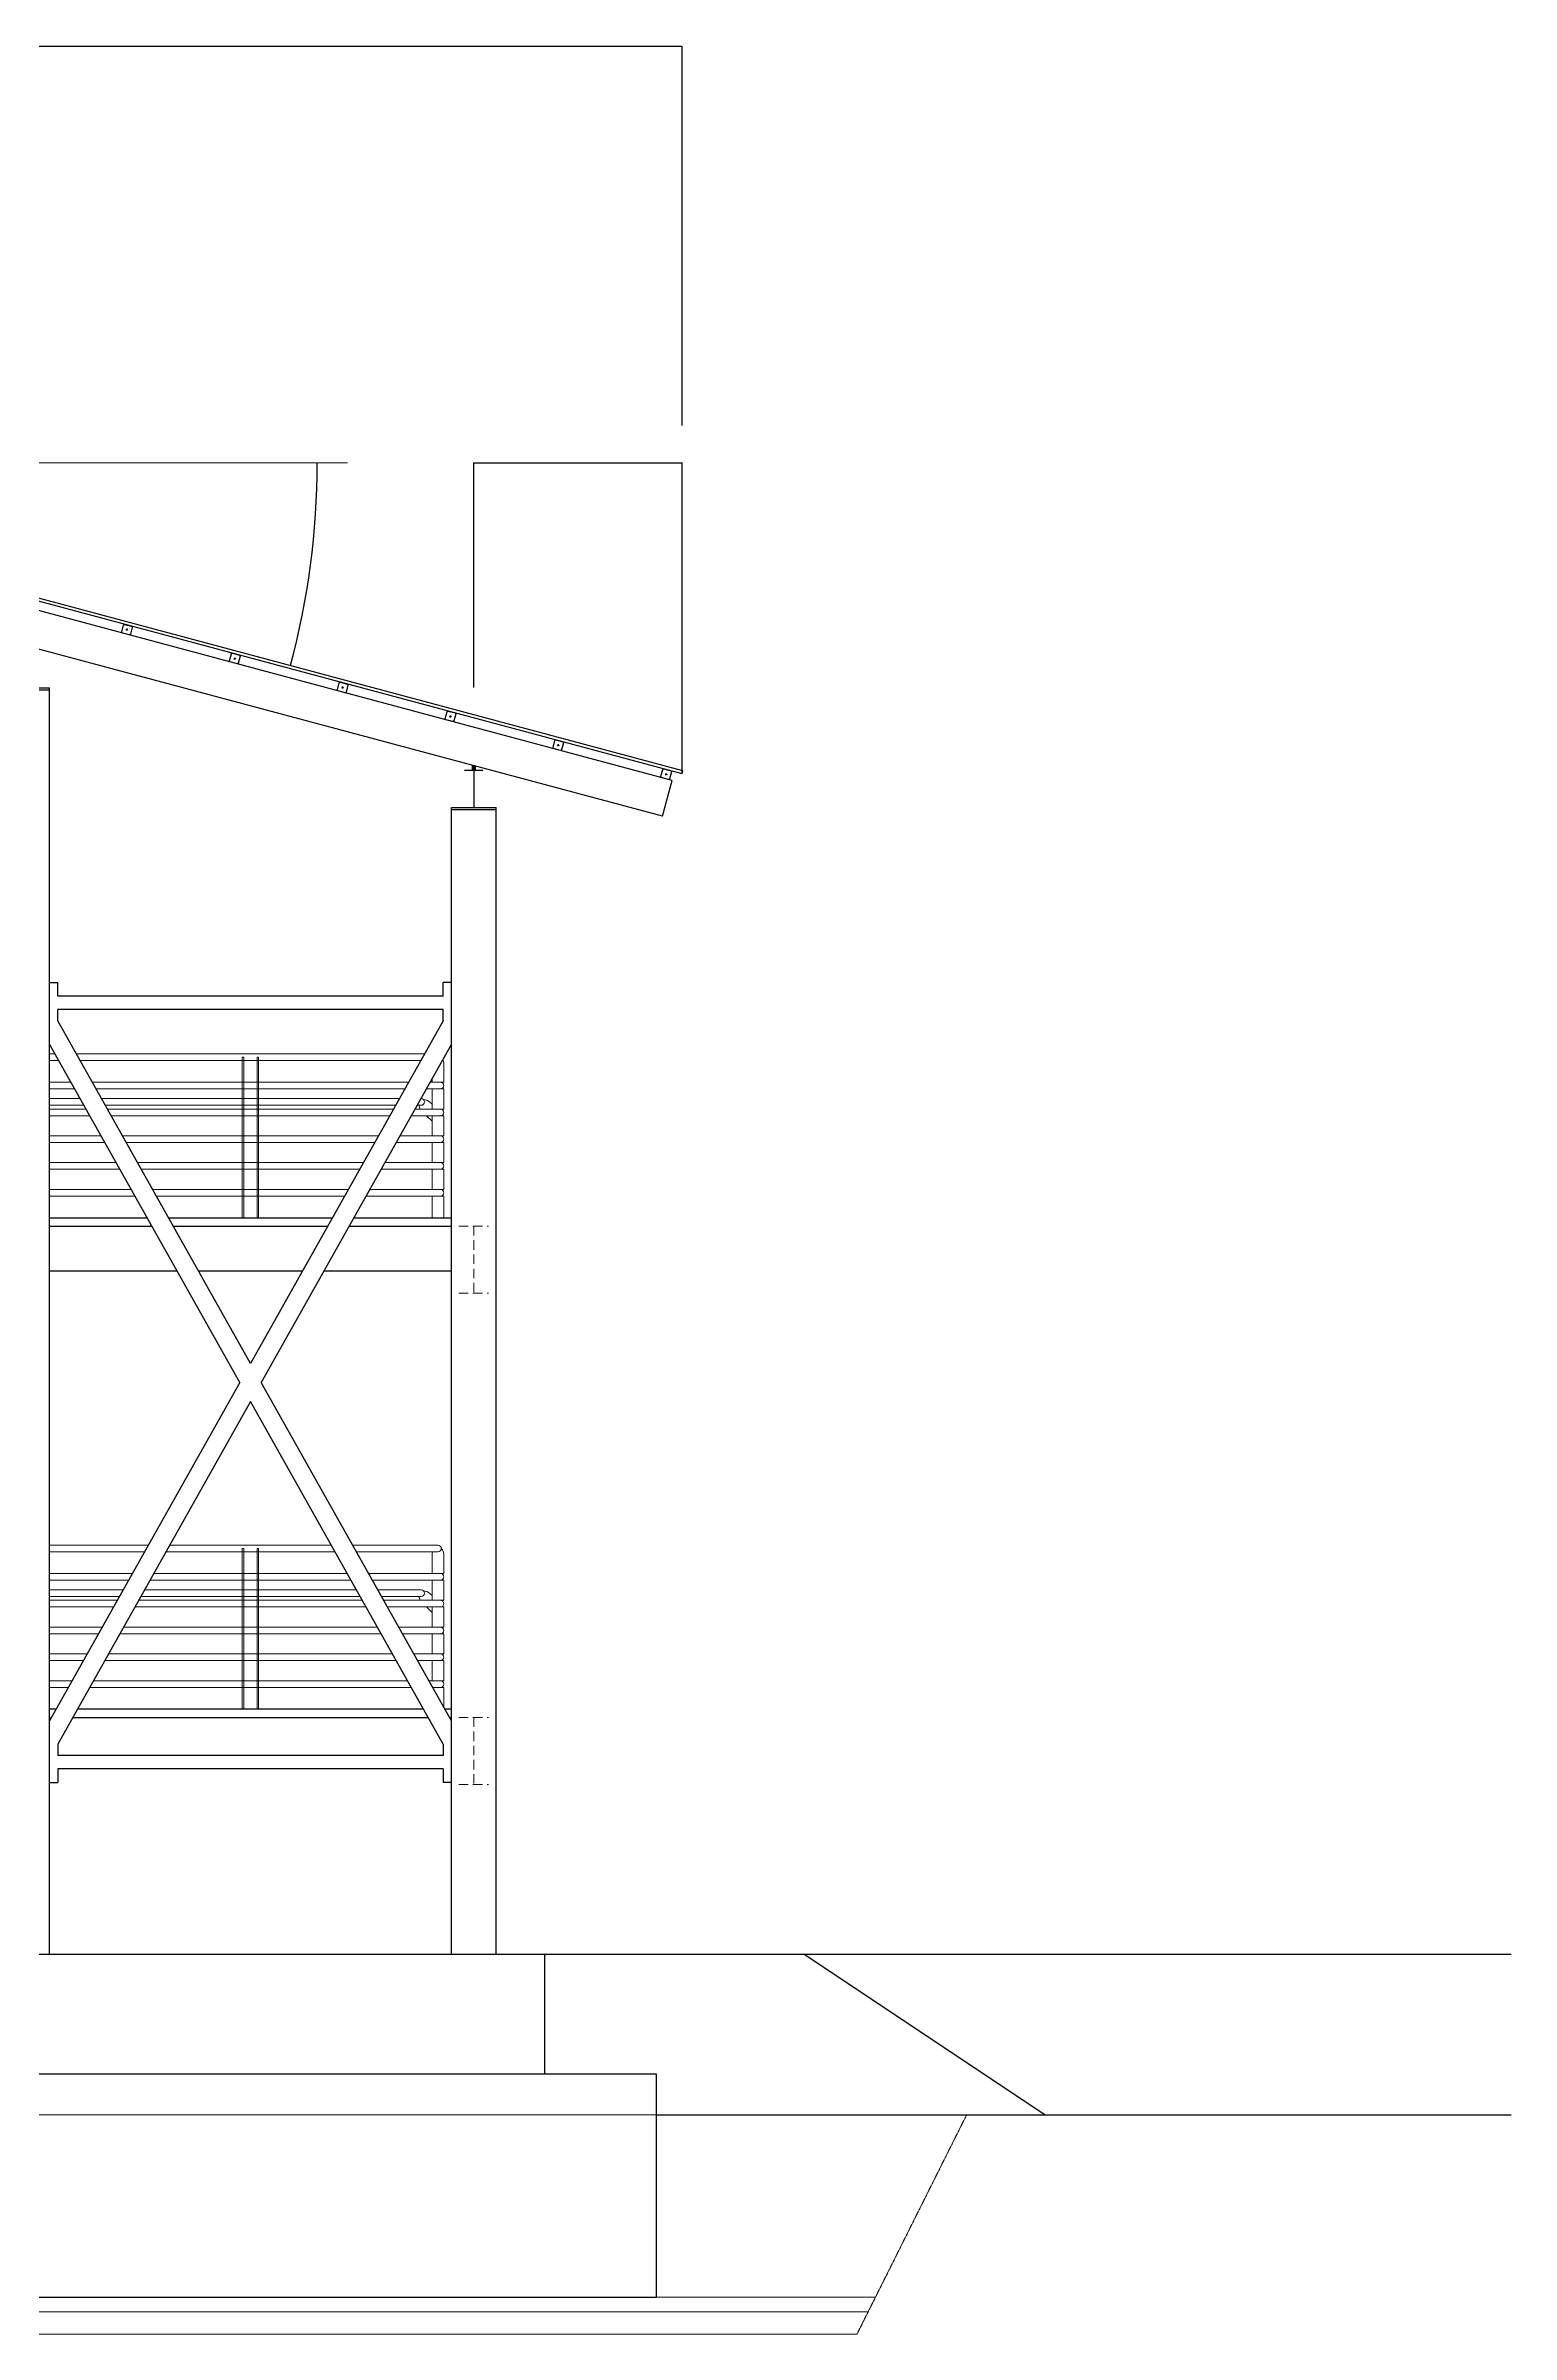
# Model space of a CAD drawing. Header units: millimetres. Extents: x -54986 to 52073, y -1196 to 63678.
# Drawn here: x 42227 to 52073, y 48306 to 63678 of the extents above; entities that cross this region are included whole.
import ezdxf

# ---------------------------------------------------------------- set-up
doc = ezdxf.new("R2010")
doc.units = ezdxf.units.MM
doc.linetypes.add('HIDDEN2', pattern=[4.7625, 3.175, -1.5875])
doc.layers.add('0_ANNOT_Dimensions', color=7, linetype='Continuous')
doc.styles.get("Standard").update_dxf_attribs({"font": 'arial.ttf'})
doc.dimstyles.new('ISO-25', dxfattribs={"dimtxt": 2.5, "dimasz": 2.5, "dimexe": 1.25, "dimexo": 0.625, "dimtad": 1, "dimtxsty": 'Standard', "dimcen": 2.5, "dimadec": 0, "dimazin": 0, "dimtfac": 1, "dimtmove": 0, "dimatfit": 3, "dimfxl": 1, "dimarcsym": 0})

# ---------------------------------------------------------------- blocks, each defined once
blk = doc.blocks.new('A$Cbbb50859')
at = {"linetype": 'HIDDEN2', "lineweight": 13, "ltscale": 0.1}
for p, q in [((-0.5, 0), (0.5, 0)), ((0, 0), (0, -2.25)), ((-0.5, -2.25), (0.5, -2.25))]:
    blk.add_line(p, q, dxfattribs=at)
blk = doc.blocks.new('A$Cd778f1e8')
at = {"lineweight": 30, "ltscale": 1.25}
for p, q in [((-0.3125, 1.25), (0.3125, 1.25)), ((0, 1.25), (0, 0)), ((-0.3125, 0), (0.3125, 0))]:
    blk.add_line(p, q, dxfattribs=at)
blk = doc.blocks.new('A$C7F430C50')
for p, q in [((-0.07, 0), (0.07, 0)), ((0, 0.07), (0, -0.07))]:
    blk.add_line(p, q)
at = {"lineweight": 30}
blk.add_lwpolyline([(-0.24, -0.3), (0.24, -0.3, 0.414214), (0.3, -0.24), (0.3, 0.24, 0.414214), (0.24, 0.3), (-0.24, 0.3, 0.414214), (-0.3, 0.24), (-0.3, -0.24, 0.414214)], format="xyb", close=True, dxfattribs=at)
blk = doc.blocks.new('_Open')
at = {"color": 0, "linetype": 'ByBlock', "lineweight": -2}
for p, q in [((-1, 0.2), (0, 0)), ((-1, -0.2), (0, 0)), ((0, 0), (-1, 0))]:
    blk.add_line(p, q, dxfattribs=at)
blk = doc.blocks.new('*D174')
at = {"layer": '0_ANNOT_Dimensions', "color": 0, "lineweight": -2, "transparency": 16777216}
blk.add_arc((38787, 60877), 5264, 345.0272, 359.9728, dxfattribs=at)
at = {"layer": 'Defpoints', "color": 0, "transparency": 16777216}
for p in [(33232, 62366), (39012, 60877), (44255, 60877), (43971, 59963), (46507, 58808)]:
    blk.add_point(p, dxfattribs=at)
at = {"layer": '0_ANNOT_Dimensions', "color": 0, "lineweight": -2, "transparency": 16777216, "xscale": 2.5, "yscale": 2.5, "zscale": 2.5}
for p, rotation in [((44051, 60877), 89.98639401577846), ((43871, 59515), 255.0136059842135)]:
    blk.add_blockref('_Open', p, dxfattribs=dict(at, rotation=rotation))
at = {"layer": '0_ANNOT_Dimensions', "color": 0, "transparency": 16777216, "insert": (44004, 60190), "char_height": 2.5, "attachment_point": 5, "rotation": 82.5}
blk.add_mtext('15%%D', dxfattribs=at)
blk = doc.blocks.new('*D175')
at = {"layer": '0_ANNOT_Dimensions', "color": 0, "lineweight": -2, "transparency": 16777216}
for p, q in [((45102, 59367), (45102, 60878)), ((45105, 60877), (46500, 60877)), ((46502, 58789), (46502, 60878))]:
    blk.add_line(p, q, dxfattribs=at)
at = {"layer": '0_ANNOT_Dimensions', "color": 0, "transparency": 16777216}
for points in [[(45105, 60878), (45105, 60877), (45102, 60877)], [(46500, 60878), (46500, 60877), (46502, 60877)]]:
    blk.add_solid(points, dxfattribs=at)
at = {"layer": 'Defpoints', "color": 0, "transparency": 16777216}
for p in [(46502, 60877), (45102, 59367), (46502, 58788)]:
    blk.add_point(p, dxfattribs=at)
at = {"layer": '0_ANNOT_Dimensions', "color": 0, "transparency": 16777216, "insert": (45802, 60879), "char_height": 2.5, "attachment_point": 5}
blk.add_mtext('1530', dxfattribs=at)
blk = doc.blocks.new('*D159')
at = {"layer": '0_ANNOT_Dimensions', "color": 0, "lineweight": -2, "transparency": 16777216}
for p, q in [((33232, 63184), (33232, 63676)), ((33235, 63675), (46500, 63675)), ((46502, 61128), (46502, 63676))]:
    blk.add_line(p, q, dxfattribs=at)
at = {"layer": '0_ANNOT_Dimensions', "color": 0, "transparency": 16777216}
for points in [[(33235, 63675), (33235, 63674), (33232, 63675)], [(46500, 63675), (46500, 63674), (46502, 63675)]]:
    blk.add_solid(points, dxfattribs=at)
at = {"layer": 'Defpoints', "color": 0, "transparency": 16777216}
for p in [(46502, 63675), (33232, 63183), (46502, 61127)]:
    blk.add_point(p, dxfattribs=at)
at = {"layer": '0_ANNOT_Dimensions', "color": 0, "transparency": 16777216, "insert": (39867, 63677), "char_height": 2.5, "attachment_point": 5}
blk.add_mtext('13430', dxfattribs=at)

msp = doc.modelspace()

# ---------------------------------------------------------------- hatches: boundary and pattern name
h = msp.add_hatch(color=256)
h.dxf.hatch_style = 1
h.paths.add_polyline_path([(45102.008, 58842.296), (45112.008, 58839.617), (45112.008, 58811.504), (45102.008, 58811.504)])
h.paths.add_polyline_path([(45092.008, 58844.976), (45102.008, 58842.296), (45102.008, 58811.504), (45092.008, 58811.504)])

# ---------------------------------------------------------------- linework, layer by layer
at = {"lineweight": 30}
for p, q in [((46502.008, 58788.103), (33226.573, 62345.245)), ((46507.443, 58808.387), (33232.008, 62365.529)), ((46435.304, 58743.86), (33298.712, 62263.799)), ((46370.599, 58502.378), (33234.008, 62022.317)), ((41952.008, 59365.352), (42252.008, 59365.352)), ((41952.008, 59351.352), (42252.008, 59351.352)), ((42252.008, 50856.373), (42252.008, 59365.352)), ((46370.599, 58502.378), (46435.304, 58743.86)), ((46502.008, 58788.103), (46507.443, 58808.387)), ((44952.008, 50856.373), (44952.008, 58561.504)), ((44952.008, 58561.504), (45252.008, 58561.504)), ((44952.008, 58547.504), (45252.008, 58547.504)), ((45252.008, 50856.373), (45252.008, 58561.504)), ((42252.008, 57385.547), (42307.008, 57385.547)), ((42307.008, 57294.547), (42307.008, 57385.547)), ((44952.008, 57385.547), (44897.008, 57385.547)), ((44897.008, 57294.547), (44897.008, 57385.547)), ((44897.008, 57294.547), (42307.008, 57294.547)), ((44897.008, 57204.547), (42307.008, 57204.547)), ((42307.008, 57129.252), (42307.008, 57204.547)), ((44897.008, 57129.252), (44897.008, 57204.547)), ((43602.008, 54827.03), (42307.008, 57129.252)), ((44897.008, 57129.252), (43602.008, 54827.03)), ((43530.299, 54699.547), (42252.008, 56972.064)), ((44952.008, 56972.064), (43673.717, 54699.547)), ((42252.008, 55806.357), (42907.727, 55806.341)), ((43051.148, 55806.337), (44152.853, 55806.31)), ((44296.269, 55806.306), (44952.008, 55806.29)), ((42252.008, 55749.547), (42939.674, 55749.547)), ((43083.092, 55749.547), (44120.924, 55749.547)), ((44264.342, 55749.547), (44952.008, 55749.547)), ((42252.008, 55449.547), (43108.424, 55449.547)), ((43251.842, 55449.547), (43952.174, 55449.547)), ((44095.592, 55449.547), (44952.008, 55449.547)), ((43530.299, 54699.547), (42252.008, 52427.03)), ((43602.008, 54572.064), (42307.008, 52269.842)), ((44897.008, 52269.842), (43602.008, 54572.064)), ((44952.008, 52427.03), (43673.717, 54699.547)), ((42252.008, 52506.373), (42296.638, 52506.373)), ((42252.008, 52449.547), (42264.674, 52449.547)), ((42408.092, 52449.547), (44795.924, 52449.547)), ((42440.057, 52506.373), (44763.96, 52506.373)), ((44907.378, 52506.373), (44952.008, 52506.373)), ((44939.342, 52449.547), (44952.008, 52449.547)), ((42307.008, 52269.842), (42307.008, 52194.547)), ((44897.008, 52269.842), (44897.008, 52194.547)), ((44897.008, 52194.547), (42307.008, 52194.547)), ((42252.008, 52013.547), (42307.008, 52013.547)), ((44897.008, 52104.547), (42307.008, 52104.547)), ((42307.008, 52104.547), (42307.008, 52013.547)), ((44897.008, 52104.547), (44897.008, 52013.547)), ((44952.008, 52013.547), (44897.008, 52013.547)), ((52072.863, 50856.373), (27434.509, 50856.373)), ((45577.008, 50856.373), (41627.008, 50856.373)), ((45577.008, 50856.373), (41627.008, 50856.373)), ((45577.008, 50856.373), (45577.008, 50056.373)), ((47327.016, 50856.373), (48941.696, 49779.919)), ((40877, 50056.373), (46327.016, 50056.373)), ((46327.016, 50056.373), (46327.016, 48556.373)), ((46327.016, 49779.919), (52072.863, 49779.919)), ((40877, 48556.373), (46327.016, 48556.373))]:
    msp.add_line(p, q, dxfattribs=at)
at = {"lineweight": 13}
for p, q in [((39011.691, 60877.142), (44255.266, 60877.142)), ((42289.006, 56906.29), (42252.008, 56906.29)), ((44771.592, 56906.29), (42432.425, 56906.29)), ((42314.319, 56861.29), (42252.008, 56861.29)), ((44746.279, 56861.29), (42457.737, 56861.29)), ((44822.008, 56716.29), (44822.008, 56740.953)), ((44902.008, 56716.29), (44902.008, 56841.541)), ((42395.881, 56716.29), (42252.008, 56716.29)), ((42421.194, 56671.29), (42252.008, 56671.29)), ((42457.756, 56606.29), (42252.008, 56606.29)), ((44664.717, 56716.29), (42539.3, 56716.29)), ((44639.404, 56671.29), (42564.612, 56671.29)), ((44602.842, 56606.29), (42601.175, 56606.29)), ((44749.508, 56606.29), (44746.26, 56606.29)), ((44879.508, 56671.29), (44782.823, 56671.29)), ((44822.008, 56567.858), (44807.667, 56582.2)), ((44879.508, 56716.29), (44808.135, 56716.29)), ((44822.008, 56536.29), (44822.008, 56671.29)), ((44902.008, 56716.29), (44879.508, 56716.29)), ((44902.008, 56716.29), (44879.508, 56716.29)), ((44902.008, 56671.29), (44879.508, 56671.29)), ((44902.008, 56671.29), (44879.508, 56671.29)), ((44902.008, 56536.29), (44902.008, 56671.29)), ((42483.069, 56561.29), (42252.008, 56561.29)), ((42497.131, 56536.29), (42252.008, 56536.29)), ((42522.444, 56491.29), (42252.008, 56491.29)), ((44577.529, 56561.29), (42626.487, 56561.29)), ((44563.467, 56536.29), (42640.55, 56536.29)), ((44538.154, 56491.29), (42665.862, 56491.29)), ((44879.508, 56491.29), (44681.573, 56491.29)), ((44879.508, 56536.29), (44706.885, 56536.29)), ((44749.508, 56561.29), (44720.948, 56561.29)), ((44822.008, 56454.721), (44785.44, 56491.29)), ((44822.008, 56356.29), (44822.008, 56491.29)), ((44902.008, 56536.29), (44879.508, 56536.29)), ((44902.008, 56491.29), (44879.508, 56491.29)), ((44902.008, 56356.29), (44902.008, 56491.29)), ((42598.381, 56356.29), (42252.008, 56356.29)), ((42623.694, 56311.29), (42252.008, 56311.29)), ((44462.217, 56356.29), (42741.8, 56356.29)), ((44436.904, 56311.29), (42767.112, 56311.29)), ((44879.508, 56311.29), (44580.323, 56311.29)), ((44879.508, 56356.29), (44605.635, 56356.29)), ((44822.008, 56176.29), (44822.008, 56311.29)), ((44902.008, 56356.29), (44879.508, 56356.29)), ((44902.008, 56311.29), (44879.508, 56311.29)), ((44902.008, 56176.29), (44902.008, 56311.29)), ((42699.631, 56176.29), (42252.008, 56176.29)), ((42724.944, 56131.29), (42252.008, 56131.29)), ((44360.967, 56176.29), (42843.05, 56176.29)), ((44335.654, 56131.29), (42868.362, 56131.29)), ((44879.508, 56131.29), (44479.073, 56131.29)), ((44879.508, 56176.29), (44504.385, 56176.29)), ((44822.008, 55996.29), (44822.008, 56131.29)), ((44902.008, 56176.29), (44879.508, 56176.29)), ((44902.008, 56131.29), (44879.508, 56131.29)), ((44902.008, 55996.29), (44902.008, 56131.29)), ((42800.881, 55996.29), (42252.008, 55996.29)), ((44259.717, 55996.29), (42944.3, 55996.29)), ((44879.508, 55996.29), (44403.135, 55996.29)), ((44902.008, 55996.29), (44879.508, 55996.29)), ((44902.008, 55996.29), (44879.508, 55996.29)), ((42826.194, 55951.29), (42252.008, 55951.29)), ((44234.404, 55951.29), (42969.612, 55951.29)), ((44879.508, 55951.29), (44377.823, 55951.29)), ((44822.008, 55806.29), (44822.008, 55951.29)), ((44902.008, 55951.29), (44879.508, 55951.29)), ((44902.008, 55951.29), (44879.508, 55951.29)), ((44902.008, 55806.29), (44902.008, 55951.29)), ((42915.342, 53606.29), (42252.008, 53606.29)), ((42890.029, 53561.29), (42252.008, 53561.29)), ((44170.569, 53561.29), (43033.448, 53561.29)), ((44145.256, 53606.29), (43058.76, 53606.29)), ((44862.008, 53606.29), (44288.675, 53606.29)), ((44862.008, 53561.29), (44313.987, 53561.29)), ((44822.008, 53416.29), (44822.008, 53541.541)), ((44902.008, 53416.29), (44902.008, 53541.541)), ((42808.467, 53416.29), (42252.008, 53416.29)), ((42783.154, 53371.29), (42252.008, 53371.29)), ((44277.444, 53371.29), (42926.573, 53371.29)), ((44252.131, 53416.29), (42951.885, 53416.29)), ((44879.508, 53416.29), (44395.55, 53416.29)), ((44879.508, 53371.29), (44420.862, 53371.29)), ((44822.008, 53236.29), (44822.008, 53371.29)), ((44902.008, 53416.29), (44879.508, 53416.29)), ((44902.008, 53416.29), (44879.508, 53416.29)), ((44902.008, 53371.29), (44879.508, 53371.29)), ((44902.008, 53371.29), (44879.508, 53371.29)), ((44902.008, 53236.29), (44902.008, 53371.29)), ((42746.592, 53306.29), (42252.008, 53306.29)), ((42721.279, 53261.29), (42252.008, 53261.29)), ((42707.217, 53236.29), (42252.008, 53236.29)), ((42681.904, 53191.29), (42252.008, 53191.29)), ((44378.694, 53191.29), (42825.323, 53191.29)), ((44353.381, 53236.29), (42850.635, 53236.29)), ((44339.319, 53261.29), (42864.698, 53261.29)), ((44314.006, 53306.29), (42890.01, 53306.29)), ((44749.508, 53306.29), (44457.425, 53306.29)), ((44749.508, 53261.29), (44482.737, 53261.29)), ((44879.508, 53236.29), (44496.8, 53236.29)), ((44879.508, 53191.29), (44522.112, 53191.29)), ((44822.008, 53154.721), (44785.44, 53191.29)), ((44822.008, 53267.858), (44807.667, 53282.2)), ((44822.008, 53056.29), (44822.008, 53191.29)), ((44902.008, 53236.29), (44879.508, 53236.29)), ((44902.008, 53191.29), (44879.508, 53191.29)), ((44902.008, 53056.29), (44902.008, 53191.29)), ((42605.967, 53056.29), (42252.008, 53056.29)), ((44454.631, 53056.29), (42749.385, 53056.29)), ((44879.508, 53056.29), (44598.05, 53056.29)), ((44902.008, 53056.29), (44879.508, 53056.29)), ((42580.654, 53011.29), (42252.008, 53011.29)), ((44479.944, 53011.29), (42724.073, 53011.29)), ((44879.508, 53011.29), (44623.362, 53011.29)), ((44822.008, 52876.29), (44822.008, 53011.29)), ((44902.008, 53011.29), (44879.508, 53011.29)), ((44902.008, 52876.29), (44902.008, 53011.29)), ((42504.717, 52876.29), (42252.008, 52876.29)), ((42479.404, 52831.29), (42252.008, 52831.29)), ((44581.194, 52831.29), (42622.823, 52831.29)), ((44555.881, 52876.29), (42648.135, 52876.29)), ((44879.508, 52876.29), (44699.3, 52876.29)), ((44879.508, 52831.29), (44724.612, 52831.29)), ((44822.008, 52696.29), (44822.008, 52831.29)), ((44902.008, 52876.29), (44879.508, 52876.29)), ((44902.008, 52831.29), (44879.508, 52831.29)), ((44902.008, 52696.29), (44902.008, 52831.29)), ((42403.467, 52696.29), (42252.008, 52696.29)), ((42378.154, 52651.29), (42252.008, 52651.29)), ((44682.444, 52651.29), (42521.573, 52651.29)), ((44657.131, 52696.29), (42546.885, 52696.29)), ((44879.508, 52696.29), (44800.55, 52696.29)), ((44879.508, 52651.29), (44825.862, 52651.29)), ((44902.008, 52696.29), (44879.508, 52696.29)), ((44902.008, 52696.29), (44879.508, 52696.29)), ((44902.008, 52651.29), (44879.508, 52651.29)), ((44902.008, 52651.29), (44879.508, 52651.29)), ((44902.008, 52515.919), (44902.008, 52651.29)), ((47802.016, 48556.373), (31032, 48556.373)), ((31082, 48456.373), (47752.016, 48456.373)), ((31157, 48306.373), (47677.016, 48306.373))]:
    msp.add_line(p, q, dxfattribs=at)
for p, q in [((45092.008, 58844.976), (45092.008, 58811.504)), ((45112.008, 58839.617), (45112.008, 58811.504)), ((44952.008, 55806.29), (44952.008, 58106.29))]:
    msp.add_line(p, q)
at = {"linetype": 'HIDDEN2', "lineweight": 13}
for p, q in [((33407, 49779.919), (46327.016, 49779.919)), ((48413.789, 49779.919), (47677.016, 48306.373))]:
    msp.add_line(p, q, dxfattribs=at)
at = {"lineweight": 13}
for points in [[(43557.008, 55806.29), (43557.008, 56883.79), (43547.008, 56883.79), (43547.008, 55806.29)], [(43657.008, 55806.29), (43657.008, 56883.79), (43647.008, 56883.79), (43647.008, 55806.329)], [(43557.008, 52506.29), (43557.008, 53583.79), (43547.008, 53583.79), (43547.008, 52506.29)], [(43657.008, 52506.29), (43657.008, 53583.79), (43647.008, 53583.79), (43647.008, 52506.329)]]:
    msp.add_lwpolyline(points, dxfattribs=at)
for centre, radius, start, end in [((44842.259, 56841.541), 59.749, 0, 28.6400444), ((44749.508, 56583.79), 22.5, 270, 90), ((44765.418, 56539.951), 59.749, 45, 90), ((44879.508, 56693.79), 22.5, 270, 90), ((44793.347, 56567.88), 59.749, 186.3324279, 211.918723), ((44879.508, 56513.79), 22.5, 270, 90), ((44879.508, 56333.79), 22.5, 270, 90), ((44879.508, 56153.79), 22.5, 270, 90), ((44879.508, 55973.79), 22.5, 270, 90), ((44881.757, 53541.541), 59.749, 160.6990655, 180), ((44862.008, 53583.79), 22.5, 270, 90), ((44842.259, 53541.541), 59.749, 0, 45), ((44879.508, 53393.79), 22.5, 270, 90), ((44793.347, 53267.88), 59.749, 186.3324279, 211.918723), ((44749.508, 53283.79), 22.5, 270, 90), ((44765.418, 53239.951), 59.749, 45, 90), ((44879.508, 53213.79), 22.5, 270, 90), ((44879.508, 53033.79), 22.5, 270, 90), ((44879.508, 52853.79), 22.5, 270, 90), ((44879.508, 52673.79), 22.5, 270, 90)]:
    msp.add_arc(centre, radius, start, end, dxfattribs=at)

# ---------------------------------------------------------------- block references
at = {"xscale": -99.99999999998788, "yscale": 99.99999999998788, "zscale": 99.99999999998788, "rotation": 164.9999999999816}
for p in [(42772.55, 59756.35), (43496.994, 59562.236), (44221.439, 59368.121), (44945.883, 59174.007), (45670.328, 58979.893), (46394.772, 58785.778)]:
    msp.add_blockref('A$C7F430C50', p, dxfattribs=at)
at = {"xscale": 199.9999999999758, "yscale": 199.9999999999758, "zscale": 199.9999999999758}
for name, p in [('A$Cd778f1e8', (45102.008, 58561.504)), ('A$Cbbb50859', (45102.008, 55749.547)), ('A$Cbbb50859', (45102.008, 52449.547))]:
    msp.add_blockref(name, p, dxfattribs=at)

# ---------------------------------------------------------------- dimensions: what is measured, and where the dimension line sits
at = {"layer": '0_ANNOT_Dimensions'}
for base, p1, p2, text, picture, middle in [((46502.008, 63674.761), (33232.008, 63182.913), (46502.008, 61127.142), '13430', '*D159', (39867.008, 63676.663)), ((46502.008, 60877.142), (45102.008, 59366.601), (46502.008, 58788.103), '1530', '*D175', (45802.008, 60879.045))]:
    dim = msp.add_linear_dim(base=base, p1=p1, p2=p2, angle=180, text=text, dimstyle='ISO-25', dxfattribs=at)
    dim.commit()
    dim.dimension.update_dxf_attribs({"geometry": picture, "text_midpoint": middle})
dim = msp.add_angular_dim_2l(base=(43970.615, 59963.086), line1=((39011.691, 60877.142), (44255.266, 60877.142)), line2=((46507.443, 58808.387), (33232.008, 62365.529)), text='15%%D', dimstyle='ISO-25', override={"dimblk1": 'Open', "dimblk2": 'Open', "dimsah": 1}, dxfattribs=at)
dim.commit()
dim.dimension.update_dxf_attribs({"geometry": '*D174', "text_midpoint": (44003.667, 60190.322)})

doc.saveas('drawing.dxf')
